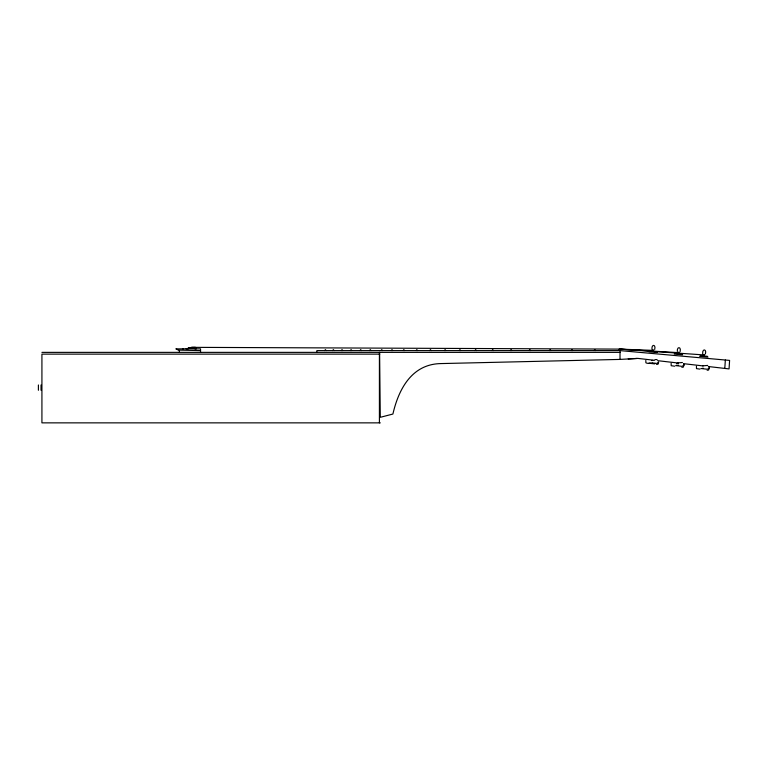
<?xml version="1.0" encoding="UTF-8"?>
<svg xmlns="http://www.w3.org/2000/svg" width="768" height="768" viewBox="0 0 768 768"><rect width="100%" height="100%" fill="white"/><g stroke="black" fill="none" stroke-linecap="round" stroke-linejoin="round"><path stroke-width="1.15" d="M724.79 368.419L725.347 360.029M651.936 349.21C651.437 343.862 656.15 344.275 654.701 349.459M677.318 351.485C676.81 346.128 681.523 346.55 680.074 351.725M702.662 353.75C702.154 348.394 706.877 348.816 705.427 354M658.637 361.93L658.042 364.195L656.534 364.406M683.952 364.848L683.366 367.114L681.85 367.325M709.248 367.766L708.653 370.032L707.146 370.243M657.178 363.101L658.57 362.477M682.493 366.019L683.885 365.395L683.856 364.234M707.789 368.938L709.181 368.314L709.152 367.152M182.918 348.845L186.384 348.854L191.376 347.347L619.315 349.104L653.222 350.39M195.619 347.347L186.451 348.845L192.221 347.347M380.294 417.302L379.603 352.368M381.101 417.101L392.899 414.048C398.64 389.107 411.811 364.157 440.794 363.581L620.016 359.414L637.901 358.397L654.461 360.307M194.774 347.347L186.451 348.845L193.075 347.347M186.451 348.845L193.92 347.347M652.234 362.928L647.309 363.341L645.888 362.794L645.83 360.451M677.482 362.928L682.406 362.506M702.768 365.846L707.702 365.424M628.224 358.954L637.104 358.445M654.998 359.645L657.091 359.587M674.717 366.211L671.203 365.712L671.146 363.37M700.013 369.13L696.49 368.63L696.432 366.288M183.158 348.845L176.074 348.902M186.211 348.845L200.544 348.845L200.544 352.368M178.368 350.102L200.544 350.602M41.923 352.368L620.016 352.368M379.766 354.125L41.923 354.125L41.923 422.861L380.314 422.861M678.605 352.656L619.315 349.104L618.605 350.602L316.867 350.602L316.867 352.368M703.949 354.922L619.315 349.104L620.016 349.536L620.016 359.414M649.632 351.13L656.64 351.754M675.005 353.395L682.013 354.029M700.349 355.67L707.366 356.294M648.854 351.763L657.283 352.522M674.227 354.038L682.656 354.787M699.581 356.304L708.01 357.062M620.016 350.602L729.6 360.403L729.053 368.918L708.288 366.518M657.571 360.662L678.288 363.053M683.462 363.658L703.123 365.923M652.598 362.928L656.237 363.35M675.677 365.597L681.552 366.269M700.963 368.515L706.848 369.187M649.152 363.245L654.758 363.888M179.338 350.592L179.395 352.368M196.33 348.845L194.909 348.845M176.083 348.902L177.965 349.862M595.44 350.602L594.73 349.613L594.029 350.602M572.592 350.602L571.882 349.613L571.181 350.602M550.886 350.602L550.186 349.613L549.475 350.602M530.534 350.602L529.824 349.613L529.123 350.602M511.795 350.602L511.085 349.613L510.384 350.602M493.44 350.602L492.739 349.613L492.029 350.602M476.352 350.602L475.642 349.613L474.941 350.602M460.646 350.602L459.946 349.613L459.235 350.602M445.814 350.602L445.114 349.613L444.403 350.602M431.155 350.602L430.445 349.613L429.744 350.602M417.542 350.602L416.832 349.613L416.131 350.602M404.534 350.602L403.824 349.613L403.123 350.602M392.707 350.602L391.997 349.613L391.296 350.602M382.454 350.602L381.754 349.613L381.043 350.602M379.411 352.368L379.411 422.861M371.002 350.602L370.291 349.613L369.59 350.602M361.382 350.602L360.682 349.613L359.981 350.602M351.792 350.602L351.091 349.613L350.381 350.602M342.739 350.602L342.029 349.613L341.328 350.602M334.08 350.602L333.37 349.613L332.669 350.602M326.102 350.602L325.402 349.613L324.701 350.602M41.04 384.97L41.04 390.259M38.4 384.97L38.4 390.259M703.363 368.208A1.056 1.056 0 0 1 702.298 368.237M678.278 365.117A1.056 1.056 0 0 1 676.79 365.155M676.752 363.658A1.056 1.056 0 0 1 678.25 363.619M651.648 360.566A1.056 1.056 0 0 1 652.704 360.538M652.733 350.208C653.194 352.272 654.422 348.931 652.733 350.208M678.106 352.474C678.566 354.547 679.795 351.197 678.106 352.474M703.459 354.749C703.92 356.813 705.149 353.462 703.459 354.749"/></g></svg>
